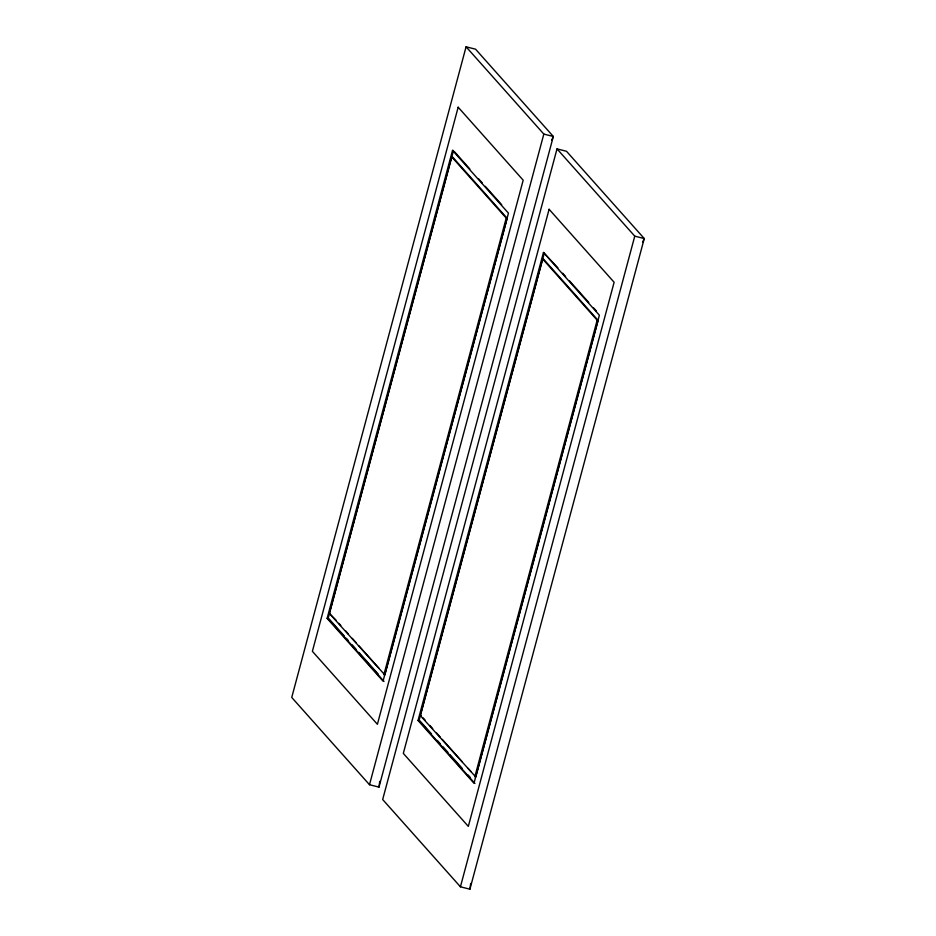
<?xml version="1.0" encoding="UTF-8"?>
<svg xmlns="http://www.w3.org/2000/svg" width="936" height="936" viewBox="0 0 936 936"><rect width="100%" height="100%" fill="white"/><g stroke="black" fill="none" stroke-linecap="round" stroke-linejoin="round"><path stroke-width="1.4" d="M378.986 787.117L553.328 136.481L475.57 49.198L466.081 46.8L291.739 697.449L369.498 784.719L378.986 787.117L379.735 781.373M469.919 889.2L644.26 238.551L566.502 151.281L557.014 148.882L382.672 799.519L460.43 886.802L469.919 889.2L470.668 883.444M452.533 150.368L508.447 213.151L383.046 681.151L327.12 618.368L452.533 150.368L453.48 150.602L328.08 618.614L383.994 681.396M329.332 613.431L451.678 156.839L452.626 157.084L507.183 218.334L384.848 674.914L329.332 613.431L336.024 620.123M383.9 674.68L506.236 218.088L451.678 156.839M369.498 784.719L543.828 134.082L466.081 46.8M543.465 252.451L599.379 315.221L473.979 783.233L418.053 720.451L543.465 252.451L557.903 267.836M420.264 715.513L542.611 258.921L543.559 259.155L598.116 320.404L475.78 776.997L420.264 715.513L421.223 715.747M544.413 252.685L419.012 720.697L474.926 783.467M474.833 776.763L597.168 320.17L542.611 258.921M460.43 886.802L634.76 236.153L557.014 148.882M551.667 140.189L553.328 136.481L543.828 134.082M642.599 242.26L644.26 238.551L634.76 236.153M506.236 218.088L507.183 218.334M597.168 320.17L598.116 320.404M327.12 618.368L329.027 618.86L344.448 636.176M418.053 720.451L419.96 720.931L431.531 733.918M454.44 151.69L469.872 169.006M478.542 178.753L482.403 183.082M485.293 186.322L501.684 204.727M562.723 273.253L565.625 276.494M569.474 280.823L588.767 302.48M593.588 307.885L596.478 311.138M338.902 623.341L340.809 625.494M345.595 630.864L348.473 634.093M352.299 638.387L356.125 642.681M359.003 645.91L379.103 668.468M423.13 717.9L425.049 720.053M429.835 725.423L432.701 728.641M436.539 732.947L440.365 737.24M442.272 739.393L462.372 761.951M468.117 768.397L470.995 771.627M346.378 638.34L348.309 640.505M352.158 644.834L356.019 649.163M358.909 652.404L378.202 674.06M437.311 740.411L440.201 743.664M443.102 746.905L447.923 752.322M449.842 754.486L462.384 768.561M468.164 775.055L470.094 777.219M458.172 107.219L312.378 651.316L377.395 724.3L523.189 180.203L458.172 107.219M549.104 209.29L403.311 753.398L468.328 826.383L614.121 282.274L549.104 209.29"/></g></svg>
